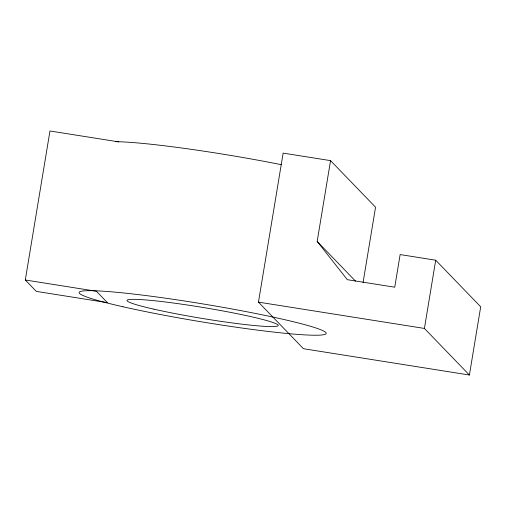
<?xml version="1.0" encoding="UTF-8"?>
<svg xmlns="http://www.w3.org/2000/svg" width="506" height="506" viewBox="0 0 506 506"><rect width="100%" height="100%" fill="white"/><g stroke="black" fill="none" stroke-linecap="round" stroke-linejoin="round"><path stroke-width="0.76" d="M25.3 279.995L96.418 291.266L107.417 302.658L36.299 291.386L25.3 279.995L49.967 130.984L118.771 141.889M330.551 160.63L317.173 241.425L347.331 279.691L394.743 287.206L400.145 254.575L435.704 260.21L480.7 306.8L469.404 375.016L303.461 348.716L258.465 302.133L283.139 153.116L330.551 160.63L375.547 207.22L363.068 282.576M469.404 375.016L424.414 328.432L435.704 260.21M258.465 302.133L424.414 328.432M317.173 241.425L355.585 281.197M115.551 141.68A125.197 8.95 9.4 0 1 281.5 164.716M153.938 309.179A76.558 5.471 9.4 0 0 277.022 326.187A76.558 5.471 9.4 0 0 177.062 303.524A76.558 5.471 9.4 0 0 153.938 309.179M122.977 306.769A125.197 8.95 9.4 0 0 324.257 334.586A125.197 8.95 9.4 0 0 160.788 297.528A125.197 8.95 9.4 0 0 122.977 306.769"/></g></svg>
